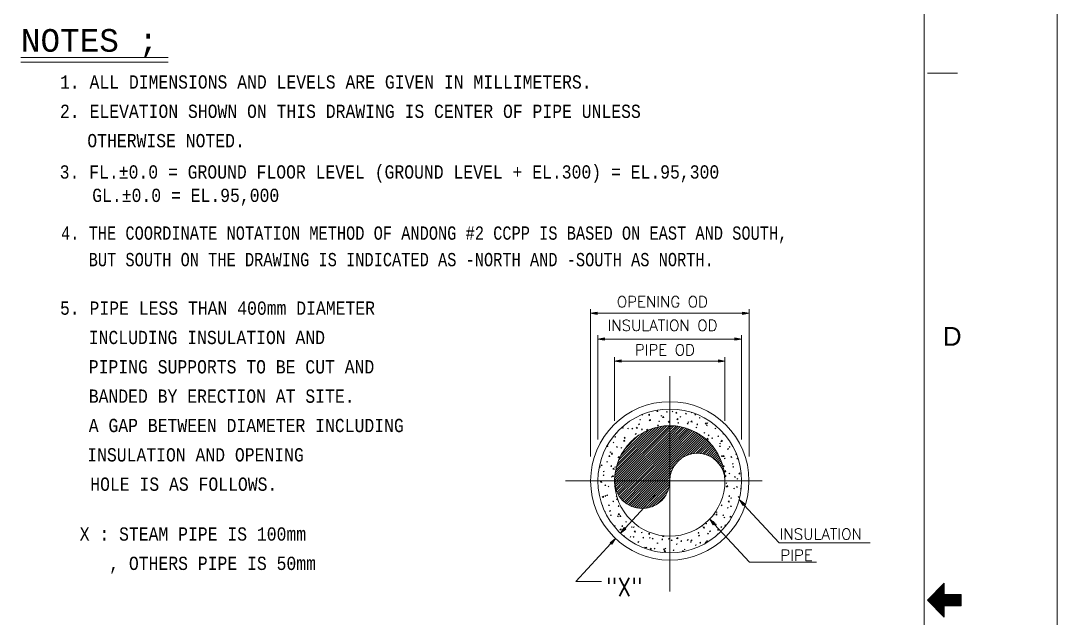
# Model space of a CAD drawing. Header units: inches. Extents: x 1131 to 1972, y 12 to 606.
# Drawn here: x 1777.1 to 1972.3, y 306.5 to 418.9 of the extents above; entities that cross this region are included whole.
import ezdxf
from ezdxf.enums import TextEntityAlignment as Align

# ---------------------------------------------------------------- set-up
doc = ezdxf.new("R2010")
doc.units = ezdxf.units.IN
doc.header["$MEASUREMENT"] = 0
for name, color, linetype in [('1', 7, 'Continuous'), ('13', 7, 'Continuous'), ('2', 2, 'Continuous'), ('3', 7, 'Continuous'), ('4', 7, 'Continuous'), ('BG 0 -1', 7, 'Continuous'), ('FRAME', 7, 'Continuous')]:
    doc.layers.add(name, color=color, linetype=linetype)
doc.styles.add('Arial', font='arial.ttf')
doc.styles.add('MONOTXT', font='MONOTXT.shx', dxfattribs={"width": 0.8})
doc.styles.add('ROMANS', font='romans.shx', dxfattribs={"width": 0.8})

msp = doc.modelspace()

# ---------------------------------------------------------------- hatches: boundary and pattern name
at = {"layer": '13', "linetype": 'Continuous', "lineweight": 0}
for points in [[(1885.66, 364.08), (1885.66, 363.67), (1884.41, 363.88)], [(1913, 364.08), (1913, 363.67), (1914.25, 363.88)], [(1887.05, 359.23), (1887.05, 358.82), (1885.8, 359.02)], [(1911.6, 359.23), (1911.6, 358.82), (1912.85, 359.02)], [(1890.19, 355.1), (1890.19, 354.67), (1888.94, 354.88)], [(1908.47, 355.1), (1908.47, 354.67), (1909.72, 354.88)]]:
    msp.add_hatch(color=4, dxfattribs=at).paths.add_polyline_path(points)
at = {"layer": '4', "linetype": 'Continuous', "lineweight": 0}
for points in [[(1913.12, 327.73), (1912.44, 328.8), (1913.44, 328.02)], [(1907.52, 324.08), (1906.84, 325.15), (1907.84, 324.37)], [(1891.05, 323.27), (1890.05, 322.5), (1890.75, 323.56)], [(1888.1, 320.71), (1889.1, 321.48), (1888.4, 320.43)]]:
    msp.add_hatch(color=4, dxfattribs=at).paths.add_polyline_path(points)

# ---------------------------------------------------------------- linework, layer by layer
at = {"color": 4, "linetype": 'Continuous', "lineweight": 0}
for p, q in [((1896.9, 345.41), (1897.01, 345.56)), ((1897.05, 345.4), (1897.01, 345.56)), ((1899.32, 347.26), (1899.32, 332.33)), ((1899.75, 345.41), (1899.92, 345.48)), ((1899.87, 345.33), (1899.92, 345.48)), ((1893.66, 343.85), (1893.77, 343.98)), ((1893.66, 343.85), (1893.81, 343.83)), ((1893.81, 343.83), (1893.77, 343.98)), ((1894.06, 344.8), (1894.17, 344.72)), ((1894.17, 344.72), (1894.22, 344.87)), ((1895.31, 344.7), (1895.5, 344.9)), ((1895.31, 344.7), (1895.52, 344.66)), ((1895.45, 343.68), (1895.57, 343.83)), ((1895.45, 343.68), (1895.6, 343.67)), ((1895.52, 344.66), (1895.5, 344.9)), ((1895.55, 343.8), (1895.72, 343.87)), ((1895.55, 343.8), (1895.67, 343.72)), ((1895.6, 343.67), (1895.57, 343.83)), ((1895.67, 343.72), (1895.72, 343.87)), ((1896.9, 345.41), (1897.05, 345.4)), ((1897.24, 343.53), (1897.36, 343.67)), ((1897.24, 343.53), (1897.39, 343.52)), ((1897.39, 343.52), (1897.36, 343.67)), ((1897.65, 344.61), (1897.82, 344.67)), ((1897.65, 344.61), (1897.77, 344.52)), ((1897.77, 344.52), (1897.82, 344.67)), ((1897.97, 344.28), (1898.17, 344.48)), ((1897.97, 344.28), (1898.2, 344.25)), ((1898.2, 344.25), (1898.17, 344.48)), ((1898.69, 345.26), (1898.81, 345.4)), ((1898.69, 345.26), (1898.84, 345.25)), ((1898.84, 345.25), (1898.81, 345.4)), ((1899.04, 343.37), (1899.16, 343.52)), ((1899.14, 343.6), (1899.31, 343.67)), ((1899.14, 343.6), (1899.26, 343.52)), ((1899.19, 343.36), (1899.16, 343.52)), ((1899.26, 343.52), (1899.31, 343.67)), ((1899.75, 345.41), (1899.87, 345.33)), ((1900.49, 345.1), (1900.6, 345.25)), ((1900.49, 345.1), (1900.64, 345.08)), ((1900.64, 345.08), (1900.6, 345.25)), ((1900.65, 343.87), (1900.84, 344.07)), ((1900.65, 343.87), (1900.86, 343.83)), ((1900.86, 343.83), (1900.84, 344.07)), ((1901.24, 344.41), (1901.41, 344.47)), ((1901.24, 344.41), (1901.36, 344.32)), ((1901.36, 344.32), (1901.41, 344.47)), ((1902.27, 344.93), (1902.4, 345.08)), ((1902.27, 344.93), (1902.42, 344.92)), ((1902.42, 344.92), (1902.4, 345.08)), ((1903.31, 343.46), (1903.51, 343.66)), ((1903.34, 345.21), (1903.4, 345.23)), ((1903.34, 345.21), (1903.46, 345.13)), ((1903.46, 345.13), (1903.49, 345.21)), ((1903.54, 343.42), (1903.51, 343.66)), ((1904.07, 344.78), (1904.19, 344.92)), ((1904.07, 344.78), (1904.21, 344.77)), ((1904.21, 344.77), (1904.19, 344.92)), ((1904.84, 344.21), (1905.01, 344.27)), ((1904.84, 344.21), (1904.96, 344.12)), ((1904.96, 344.12), (1905.01, 344.27)), ((1888.94, 332.41), (1899.25, 342.73)), ((1888.95, 332.87), (1898.8, 342.72)), ((1888.99, 333.35), (1898.32, 342.68)), ((1889.05, 333.85), (1897.82, 342.62)), ((1889.14, 334.38), (1897.29, 342.53)), ((1889.27, 334.96), (1896.71, 342.4)), ((1889.31, 332.33), (1899.32, 342.36)), ((1889.46, 335.58), (1896.09, 342.21)), ((1889.71, 336.28), (1895.39, 341.96)), ((1889.75, 332.33), (1899.32, 341.92)), ((1890.1, 337.11), (1894.56, 341.57)), ((1890.41, 342.27), (1890.54, 342.42)), ((1890.41, 342.27), (1890.56, 342.26)), ((1890.56, 342.26), (1890.54, 342.42)), ((1891.35, 342.18), (1891.52, 342.26)), ((1891.35, 342.18), (1891.47, 342.11)), ((1891.47, 342.11), (1891.52, 342.26)), ((1892.21, 342.12), (1892.32, 342.26)), ((1892.21, 342.12), (1892.36, 342.11)), ((1892.36, 342.11), (1892.32, 342.26)), ((1892.97, 342.26), (1893.16, 342.46)), ((1892.97, 342.26), (1893.19, 342.22)), ((1893.19, 342.22), (1893.16, 342.46)), ((1893.45, 343), (1893.62, 343.06)), ((1893.45, 343), (1893.57, 342.91)), ((1893.57, 342.91), (1893.62, 343.06)), ((1894, 341.96), (1894.12, 342.11)), ((1894, 341.96), (1894.15, 341.95)), ((1894.15, 341.95), (1894.12, 342.11)), ((1894.94, 341.98), (1895.11, 342.06)), ((1894.94, 341.98), (1895.06, 341.91)), ((1895.06, 341.91), (1895.11, 342.06)), ((1897.04, 342.8), (1897.21, 342.86)), ((1897.04, 342.8), (1897.16, 342.71)), ((1897.16, 342.71), (1897.21, 342.86)), ((1899.04, 343.37), (1899.19, 343.36)), ((1899.32, 342.36), (1899.69, 342.72)), ((1899.32, 341.92), (1900.11, 342.7)), ((1899.32, 341.48), (1900.51, 342.66)), ((1899.32, 341.03), (1900.9, 342.61)), ((1899.32, 340.6), (1901.27, 342.55)), ((1899.32, 340.15), (1901.65, 342.47)), ((1899.32, 339.71), (1902, 342.38)), ((1899.32, 339.27), (1902.35, 342.28)), ((1899.32, 338.82), (1902.67, 342.17)), ((1899.32, 338.38), (1903, 342.06)), ((1899.32, 337.95), (1903.32, 341.93)), ((1899.32, 337.5), (1903.62, 341.8)), ((1899.32, 337.06), (1903.92, 341.66)), ((1900.74, 342.63), (1900.81, 342.66)), ((1900.8, 342.62), (1900.81, 342.66)), ((1900.82, 343.22), (1900.95, 343.36)), ((1900.82, 343.22), (1900.97, 343.21)), ((1900.97, 343.21), (1900.95, 343.36)), ((1902.62, 343.06), (1902.74, 343.21)), ((1902.62, 343.06), (1902.77, 343.05)), ((1902.74, 343.4), (1902.91, 343.47)), ((1902.74, 343.4), (1902.86, 343.32)), ((1902.77, 343.05), (1902.74, 343.21)), ((1902.86, 343.32), (1902.91, 343.47)), ((1903.31, 343.46), (1903.54, 343.42)), ((1904.22, 342.4), (1904.4, 342.46)), ((1904.22, 342.4), (1904.35, 342.31)), ((1904.35, 342.31), (1904.4, 342.46)), ((1904.41, 342.91), (1904.54, 343.05)), ((1904.41, 342.91), (1904.56, 342.88)), ((1904.56, 342.88), (1904.54, 343.05)), ((1905.97, 343.05), (1906.17, 343.25)), ((1905.97, 343.05), (1906.2, 343.01)), ((1906.2, 343.01), (1906.17, 343.25)), ((1906.21, 342.75), (1906.32, 342.88)), ((1906.21, 342.75), (1906.36, 342.73)), ((1906.32, 343.2), (1906.5, 343.27)), ((1906.32, 343.2), (1906.45, 343.12)), ((1906.36, 342.73), (1906.32, 342.88)), ((1906.45, 343.12), (1906.5, 343.27)), ((1907.82, 342.2), (1908, 342.26)), ((1907.82, 342.2), (1907.95, 342.11)), ((1907.95, 342.11), (1908, 342.26)), ((1908, 342.58), (1908.06, 342.67)), ((1908, 342.58), (1908.15, 342.57)), ((1908.15, 342.57), (1908.15, 342.6)), ((1888.64, 339.57), (1888.81, 339.63)), ((1888.76, 339.48), (1888.81, 339.63)), ((1888.97, 340.56), (1889.09, 340.7)), ((1888.97, 340.56), (1889.12, 340.55)), ((1889.12, 340.55), (1889.09, 340.7)), ((1889.26, 341.37), (1889.37, 341.3)), ((1889.29, 341.4), (1889.42, 341.45)), ((1889.37, 341.3), (1889.42, 341.45)), ((1890.19, 332.33), (1899.32, 341.48)), ((1890.64, 332.33), (1899.32, 341.03)), ((1890.64, 339.82), (1890.82, 340.03)), ((1890.64, 339.82), (1890.86, 339.8)), ((1890.74, 340.37), (1890.91, 340.45)), ((1890.74, 340.37), (1890.86, 340.3)), ((1890.75, 338.21), (1893.46, 340.92)), ((1890.76, 340.4), (1890.89, 340.55)), ((1890.76, 340.4), (1890.91, 340.38)), ((1890.86, 339.8), (1890.82, 340.03)), ((1890.86, 340.3), (1890.91, 340.45)), ((1890.91, 340.38), (1890.89, 340.55)), ((1891.07, 332.33), (1899.32, 340.6)), ((1891.51, 332.33), (1899.32, 340.15)), ((1891.96, 332.33), (1899.32, 339.71)), ((1892.56, 340.23), (1892.67, 340.38)), ((1892.56, 340.23), (1892.57, 340.23)), ((1892.69, 340.33), (1892.67, 340.38)), ((1892.84, 341.18), (1893.01, 341.25)), ((1892.84, 341.18), (1892.96, 341.1)), ((1892.96, 341.1), (1893.01, 341.25)), ((1899.32, 336.62), (1904.22, 341.51)), ((1899.32, 336.17), (1904.5, 341.35)), ((1899.32, 335.73), (1904.79, 341.18)), ((1899.32, 335.3), (1905.05, 341.01)), ((1899.32, 334.85), (1905.31, 340.83)), ((1901.45, 336.53), (1905.57, 340.65)), ((1902.47, 337.12), (1905.82, 340.46)), ((1903.16, 337.36), (1906.06, 340.26)), ((1903.72, 337.47), (1906.3, 340.05)), ((1904.21, 337.52), (1906.52, 339.83)), ((1904.66, 337.53), (1906.75, 339.62)), ((1904.86, 341.13), (1904.89, 341.17)), ((1904.89, 341.12), (1904.89, 341.17)), ((1905.72, 341.38), (1905.9, 341.46)), ((1905.72, 341.38), (1905.84, 341.31)), ((1905.84, 341.31), (1905.9, 341.46)), ((1906.31, 340.2), (1906.51, 340.4)), ((1906.31, 340.2), (1906.54, 340.16)), ((1906.54, 340.16), (1906.51, 340.4)), ((1906.55, 340.87), (1906.67, 341.01)), ((1906.55, 340.87), (1906.7, 340.85)), ((1906.7, 340.85), (1906.67, 341.01)), ((1907.21, 340.38), (1907.39, 340.45)), ((1907.21, 340.38), (1907.34, 340.3)), ((1907.34, 340.3), (1907.39, 340.45)), ((1908.35, 340.71), (1908.47, 340.85)), ((1908.35, 340.71), (1908.5, 340.7)), ((1908.5, 340.7), (1908.47, 340.85)), ((1908.97, 339.78), (1909.17, 339.98)), ((1908.97, 339.78), (1909.2, 339.75)), ((1909.2, 339.75), (1909.17, 339.98)), ((1909.31, 341.18), (1909.49, 341.26)), ((1909.31, 341.18), (1909.44, 341.11)), ((1909.44, 341.11), (1909.49, 341.26)), ((1887.52, 338.83), (1887.65, 338.97)), ((1887.52, 338.83), (1887.67, 338.82)), ((1887.67, 338.82), (1887.65, 338.97)), ((1888.02, 337.76), (1888.2, 337.82)), ((1888.02, 337.76), (1888.15, 337.67)), ((1888.15, 337.67), (1888.2, 337.82)), ((1888.64, 339.57), (1888.76, 339.48)), ((1889.31, 338.67), (1889.44, 338.82)), ((1889.31, 338.67), (1889.46, 338.66)), ((1889.46, 338.66), (1889.44, 338.82)), ((1890.14, 338.56), (1890.31, 338.63)), ((1890.14, 338.56), (1890.25, 338.48)), ((1890.25, 338.48), (1890.31, 338.63)), ((1892.4, 332.33), (1899.32, 339.27)), ((1892.84, 332.33), (1899.32, 338.82)), ((1893.29, 332.33), (1899.32, 338.38)), ((1893.72, 332.33), (1899.32, 337.95)), ((1905.07, 337.51), (1906.96, 339.38)), ((1905.46, 337.45), (1907.17, 339.16)), ((1905.82, 337.37), (1907.37, 338.92)), ((1906.16, 337.27), (1907.57, 338.67)), ((1906.49, 337.15), (1907.76, 338.42)), ((1906.8, 337.01), (1907.94, 338.16)), ((1907.09, 336.86), (1908.11, 337.88)), ((1908.7, 339.37), (1908.87, 339.45)), ((1908.7, 339.37), (1908.82, 339.3)), ((1908.7, 338.83), (1908.81, 338.97)), ((1908.7, 338.83), (1908.85, 338.81)), ((1908.85, 338.81), (1908.81, 338.97)), ((1908.82, 339.3), (1908.87, 339.45)), ((1910.2, 338.37), (1910.37, 338.43)), ((1910.2, 338.37), (1910.32, 338.28)), ((1910.32, 338.28), (1910.37, 338.43)), ((1910.49, 338.67), (1910.61, 338.81)), ((1910.49, 338.67), (1910.64, 338.66)), ((1910.64, 338.66), (1910.61, 338.81)), ((1887.42, 335.95), (1887.6, 336.01)), ((1887.42, 335.95), (1887.55, 335.86)), ((1887.55, 335.86), (1887.6, 336.01)), ((1887.87, 336.95), (1887.99, 337.1)), ((1887.87, 336.95), (1888.02, 336.93)), ((1888.02, 336.93), (1887.99, 337.1)), ((1888.3, 337.4), (1888.49, 337.6)), ((1888.3, 337.4), (1888.52, 337.36)), ((1888.52, 337.36), (1888.49, 337.6)), ((1889.52, 336.75), (1889.7, 336.82)), ((1889.52, 336.75), (1889.65, 336.67)), ((1889.65, 336.67), (1889.7, 336.82)), ((1889.66, 336.8), (1889.79, 336.93)), ((1889.66, 336.8), (1889.81, 336.78)), ((1889.81, 336.78), (1889.79, 336.93)), ((1894.17, 332.33), (1899.32, 337.5)), ((1894.61, 332.33), (1899.32, 337.06)), ((1895.05, 332.33), (1899.32, 336.62)), ((1895.5, 332.33), (1899.32, 336.17)), ((1895.94, 332.33), (1899.32, 335.73)), ((1907.36, 336.7), (1908.29, 337.61)), ((1907.62, 336.51), (1908.44, 337.33)), ((1907.86, 336.32), (1908.6, 337.05)), ((1908.1, 336.11), (1908.74, 336.75)), ((1908.32, 335.88), (1908.87, 336.45)), ((1908.52, 335.65), (1909, 336.13)), ((1908.72, 335.4), (1909.12, 335.81)), ((1909.04, 336.95), (1909.16, 337.1)), ((1909.04, 336.95), (1909.19, 336.93)), ((1909.19, 336.93), (1909.16, 337.1)), ((1909.31, 336.93), (1909.5, 337.13)), ((1909.31, 336.93), (1909.54, 336.9)), ((1909.54, 336.9), (1909.5, 337.13)), ((1909.59, 336.56), (1909.76, 336.62)), ((1909.59, 336.56), (1909.71, 336.47)), ((1909.71, 336.47), (1909.76, 336.62)), ((1910.84, 336.8), (1910.96, 336.93)), ((1910.84, 336.8), (1910.99, 336.77)), ((1910.99, 336.77), (1910.96, 336.93)), ((1911.69, 337.36), (1911.86, 337.43)), ((1911.69, 337.36), (1911.81, 337.28)), ((1911.81, 337.28), (1911.86, 337.42)), ((1911.97, 336.52), (1912.14, 336.68)), ((1911.97, 336.52), (1912.2, 336.48)), ((1912.2, 336.48), (1912.2, 336.5)), ((1886.06, 334.95), (1886.19, 334.92)), ((1886.09, 335.08), (1886.15, 335.16)), ((1886.19, 334.92), (1886.15, 335.16)), ((1886.42, 335.22), (1886.55, 335.37)), ((1886.42, 335.22), (1886.57, 335.21)), ((1886.57, 335.21), (1886.55, 335.37)), ((1886.81, 334.13), (1886.99, 334.2)), ((1886.81, 334.13), (1886.94, 334.05)), ((1886.94, 334.05), (1886.99, 334.2)), ((1888.22, 335.07), (1888.34, 335.21)), ((1888.22, 335.07), (1888.36, 335.06)), ((1888.36, 335.06), (1888.34, 335.21)), ((1888.62, 334.55), (1888.82, 334.75)), ((1888.62, 334.55), (1888.85, 334.51)), ((1888.85, 334.51), (1888.82, 334.75)), ((1888.91, 334.93), (1889.09, 335.01)), ((1888.91, 334.93), (1889.04, 334.86)), ((1889.04, 334.86), (1889.09, 335.01)), ((1896.37, 332.33), (1899.32, 335.3)), ((1896.82, 332.33), (1899.32, 334.85)), ((1897.26, 332.33), (1899.32, 334.41)), ((1897.7, 332.33), (1899.32, 333.97)), ((1899.32, 334.41), (1900.34, 335.41)), ((1899.32, 333.97), (1899.75, 334.38)), ((1908.9, 335.13), (1909.24, 335.47)), ((1909.06, 334.86), (1909.34, 335.13)), ((1909.21, 334.57), (1909.42, 334.78)), ((1909.35, 334.26), (1909.51, 334.42)), ((1909.39, 335.07), (1909.51, 335.21)), ((1909.39, 335.07), (1909.54, 335.06)), ((1909.46, 333.93), (1909.57, 334.05)), ((1909.54, 335.06), (1909.51, 335.21)), ((1909.64, 334.08), (1909.84, 334.28)), ((1909.64, 334.08), (1909.86, 334.05)), ((1909.86, 334.05), (1909.84, 334.28)), ((1910.47, 333.73), (1910.65, 333.81)), ((1910.47, 333.73), (1910.6, 333.65)), ((1910.6, 333.65), (1910.65, 333.81)), ((1911.07, 335.55), (1911.25, 335.62)), ((1911.07, 335.55), (1911.2, 335.47)), ((1911.19, 334.91), (1911.3, 335.06)), ((1911.19, 334.91), (1911.34, 334.9)), ((1911.2, 335.47), (1911.25, 335.62)), ((1911.34, 334.9), (1911.3, 335.06)), ((1912.31, 333.67), (1912.5, 333.87)), ((1912.54, 333.63), (1912.5, 333.87)), ((1912.57, 334.55), (1912.66, 334.58)), ((1912.57, 334.55), (1912.69, 334.46)), ((1884.41, 332.33), (1899.32, 332.33)), ((1886.2, 332.32), (1886.26, 332.35)), ((1886.2, 332.32), (1886.32, 332.23)), ((1886.26, 332.35), (1886.37, 332.38)), ((1886.29, 332.11), (1886.49, 332.31)), ((1886.29, 332.11), (1886.51, 332.07)), ((1886.32, 332.23), (1886.36, 332.35)), ((1886.36, 332.35), (1886.37, 332.38)), ((1886.51, 332.07), (1886.49, 332.31)), ((1886.77, 333.35), (1886.89, 333.48)), ((1886.77, 333.35), (1886.92, 333.33)), ((1886.92, 333.33), (1886.89, 333.48)), ((1888.31, 333.12), (1888.49, 333.2)), ((1888.31, 333.12), (1888.42, 333.05)), ((1888.42, 333.05), (1888.49, 333.2)), ((1888.56, 333.18), (1888.69, 333.33)), ((1888.56, 333.18), (1888.71, 333.17)), ((1888.71, 333.17), (1888.69, 333.33)), ((1888.95, 331.98), (1889.31, 332.33)), ((1889, 331.58), (1889.75, 332.33)), ((1889.06, 331.21), (1890.19, 332.33)), ((1889.15, 330.86), (1890.64, 332.33)), ((1889.26, 330.53), (1891.07, 332.33)), ((1889.39, 330.22), (1891.51, 332.33)), ((1889.54, 329.92), (1891.96, 332.33)), ((1889.7, 329.63), (1892.4, 332.33)), ((1889.87, 329.37), (1892.84, 332.33)), ((1890.06, 329.12), (1893.29, 332.33)), ((1890.26, 328.87), (1893.72, 332.33)), ((1890.47, 328.65), (1894.17, 332.33)), ((1890.71, 328.43), (1894.61, 332.33)), ((1890.95, 328.23), (1895.05, 332.33)), ((1891.2, 328.05), (1895.5, 332.33)), ((1891.47, 327.87), (1895.94, 332.33)), ((1891.76, 327.72), (1896.37, 332.33)), ((1892.06, 327.58), (1896.82, 332.33)), ((1892.37, 327.45), (1897.26, 332.33)), ((1892.71, 327.35), (1897.7, 332.33)), ((1893.06, 327.26), (1898.15, 332.33)), ((1893.44, 327.2), (1898.59, 332.33)), ((1893.84, 327.16), (1899.02, 332.33)), ((1894.27, 327.15), (1899.32, 332.2)), ((1898.15, 332.33), (1899.32, 333.52)), ((1898.59, 332.33), (1899.32, 333.08)), ((1899.02, 332.33), (1899.32, 332.63)), ((1899.32, 333.52), (1899.51, 333.71)), ((1899.32, 333.08), (1899.39, 333.15)), ((1899.32, 332.63), (1899.34, 332.65)), ((1909.56, 333.6), (1909.64, 333.66)), ((1909.64, 333.23), (1909.67, 333.27)), ((1909.7, 332.85), (1909.71, 332.86)), ((1909.72, 332.35), (1914.25, 332.35)), ((1909.74, 333.18), (1909.86, 333.33)), ((1909.74, 333.18), (1909.89, 333.17)), ((1909.89, 333.17), (1909.86, 333.33)), ((1909.86, 331.92), (1910.04, 332)), ((1909.86, 331.92), (1909.99, 331.83)), ((1909.99, 331.83), (1910.04, 332)), ((1911.52, 333.03), (1911.65, 333.17)), ((1911.52, 333.03), (1911.67, 333.02)), ((1911.67, 333.02), (1911.65, 333.17)), ((1911.96, 332.73), (1912.14, 332.8)), ((1911.96, 332.73), (1912.09, 332.65)), ((1912.09, 332.65), (1912.14, 332.8)), ((1912.31, 333.67), (1912.54, 333.63)), ((1887.12, 331.46), (1887.24, 331.61)), ((1887.12, 331.46), (1887.27, 331.45)), ((1887.27, 331.45), (1887.24, 331.61)), ((1887.7, 331.31), (1887.87, 331.38)), ((1887.7, 331.31), (1887.82, 331.23)), ((1887.82, 331.23), (1887.87, 331.38)), ((1888.91, 331.31), (1888.99, 331.4)), ((1888.91, 331.31), (1888.99, 331.3)), ((1894.75, 327.18), (1899.29, 331.72)), ((1895.29, 327.27), (1899.2, 331.18)), ((1895.92, 327.46), (1899.01, 330.56)), ((1909.97, 331.23), (1910.17, 331.43)), ((1909.97, 331.23), (1910.2, 331.2)), ((1910.09, 331.31), (1910.2, 331.45)), ((1910.09, 331.31), (1910.24, 331.3)), ((1910.2, 331.2), (1910.17, 331.43)), ((1910.24, 331.3), (1910.2, 331.45)), ((1911.35, 330.92), (1911.52, 330.98)), ((1911.35, 330.92), (1911.47, 330.83)), ((1911.47, 330.83), (1911.52, 330.98)), ((1911.87, 331.15), (1912, 331.3)), ((1911.87, 331.15), (1912.02, 331.13)), ((1912.02, 331.13), (1912, 331.3)), ((1912.64, 330.82), (1912.79, 330.97)), ((1912.64, 330.82), (1912.76, 330.8)), ((1886.62, 329.26), (1886.82, 329.46)), ((1886.62, 329.26), (1886.85, 329.22)), ((1886.85, 329.22), (1886.82, 329.46)), ((1887.09, 329.5), (1887.26, 329.57)), ((1887.09, 329.5), (1887.21, 329.41)), ((1887.21, 329.41), (1887.26, 329.57)), ((1887.46, 329.58), (1887.59, 329.73)), ((1887.46, 329.58), (1887.61, 329.57)), ((1887.61, 329.57), (1887.59, 329.73)), ((1888.59, 328.5), (1888.76, 328.56)), ((1888.59, 328.5), (1888.71, 328.41)), ((1888.71, 328.41), (1888.76, 328.56)), ((1889.26, 329.42), (1889.32, 329.51)), ((1889.26, 329.42), (1889.36, 329.42)), ((1889.29, 328.85), (1889.47, 329.03)), ((1889.29, 328.85), (1889.51, 328.81)), ((1889.51, 328.81), (1889.49, 329)), ((1896.75, 327.86), (1898.62, 329.72)), ((1910.3, 328.38), (1910.5, 328.58)), ((1910.3, 328.38), (1910.52, 328.35)), ((1910.42, 329.42), (1910.55, 329.57)), ((1910.42, 329.42), (1910.57, 329.41)), ((1910.52, 328.35), (1910.5, 328.58)), ((1910.57, 329.41), (1910.55, 329.57)), ((1910.75, 329.11), (1910.92, 329.17)), ((1910.75, 329.11), (1910.87, 329.02)), ((1910.87, 329.02), (1910.92, 329.17)), ((1912.22, 329.27), (1912.35, 329.41)), ((1912.22, 329.27), (1912.37, 329.26)), ((1912.37, 329.26), (1912.35, 329.41)), ((1886.61, 327.73), (1886.66, 327.76)), ((1886.64, 327.68), (1886.66, 327.76)), ((1887.1, 326.56), (1887.15, 326.61)), ((1887.17, 326.41), (1887.15, 326.61)), ((1887.81, 327.71), (1887.94, 327.85)), ((1887.81, 327.71), (1887.96, 327.7)), ((1887.96, 327.7), (1887.94, 327.85)), ((1887.97, 326.68), (1888.15, 326.75)), ((1887.97, 326.68), (1888.1, 326.6)), ((1888.1, 326.6), (1888.15, 326.75)), ((1888.16, 325.82), (1888.27, 325.97)), ((1888.31, 325.81), (1888.27, 325.97)), ((1889.61, 327.55), (1889.72, 327.7)), ((1889.61, 327.55), (1889.75, 327.53)), ((1889.62, 326), (1889.81, 326.2)), ((1889.62, 326), (1889.85, 325.96)), ((1889.75, 327.53), (1889.72, 327.7)), ((1889.85, 325.96), (1889.81, 326.2)), ((1890.07, 327.48), (1890.12, 327.51)), ((1890.07, 327.48), (1890.17, 327.41)), ((1907.55, 325.98), (1907.69, 325.97)), ((1907.62, 326.07), (1907.66, 326.12)), ((1907.69, 325.97), (1907.66, 326.12)), ((1907.97, 325.95), (1908.16, 326.15)), ((1907.97, 325.95), (1908.19, 325.91)), ((1908.04, 326.48), (1908.21, 326.55)), ((1908.04, 326.48), (1908.16, 326.4)), ((1908.16, 326.4), (1908.21, 326.55)), ((1908.19, 325.91), (1908.16, 326.15)), ((1908.99, 327.7), (1909.1, 327.85)), ((1908.99, 327.7), (1909.14, 327.68)), ((1909.14, 327.68), (1909.1, 327.85)), ((1909.32, 325.82), (1909.45, 325.96)), ((1909.47, 325.81), (1909.45, 325.96)), ((1910.14, 327.3), (1910.31, 327.36)), ((1910.14, 327.3), (1910.26, 327.21)), ((1910.26, 327.21), (1910.31, 327.36)), ((1910.77, 327.55), (1910.9, 327.68)), ((1910.77, 327.55), (1910.92, 327.53)), ((1910.92, 327.53), (1910.9, 327.68)), ((1888.16, 325.82), (1888.31, 325.81)), ((1888.64, 324.06), (1888.62, 324.08)), ((1889.46, 325.67), (1889.64, 325.75)), ((1889.46, 325.67), (1889.59, 325.58)), ((1889.59, 325.58), (1889.64, 325.75)), ((1889.95, 325.67), (1890.07, 325.81)), ((1889.95, 325.67), (1890.1, 325.66)), ((1890.1, 325.66), (1890.07, 325.81)), ((1890.96, 324.67), (1891.14, 324.73)), ((1890.96, 324.67), (1891.09, 324.58)), ((1891.09, 324.58), (1891.14, 324.73)), ((1906.09, 324.26), (1906.21, 324.4)), ((1906.09, 324.26), (1906.24, 324.25)), ((1906.24, 324.25), (1906.21, 324.4)), ((1907.42, 324.67), (1907.6, 324.73)), ((1907.42, 324.67), (1907.55, 324.58)), ((1907.55, 324.58), (1907.6, 324.73)), ((1907.89, 324.1), (1908, 324.25)), ((1907.89, 324.1), (1908.04, 324.08)), ((1908.04, 324.08), (1908, 324.25)), ((1909.32, 325.82), (1909.47, 325.81)), ((1909.52, 325.48), (1909.7, 325.55)), ((1909.52, 325.48), (1909.65, 325.4)), ((1909.65, 325.4), (1909.7, 325.55)), ((1909.67, 323.95), (1909.8, 324.08)), ((1909.82, 323.93), (1909.8, 324.08)), ((1910.64, 325.53), (1910.84, 325.73)), ((1910.64, 325.53), (1910.86, 325.5)), ((1910.86, 325.5), (1910.84, 325.73)), ((1888.86, 323.86), (1889.04, 323.92)), ((1888.86, 323.86), (1888.99, 323.77)), ((1888.99, 323.77), (1889.04, 323.92)), ((1889.95, 323.15), (1890.15, 323.35)), ((1889.95, 323.15), (1890.17, 323.11)), ((1890.17, 323.11), (1890.15, 323.35)), ((1890.3, 323.78), (1890.42, 323.93)), ((1890.3, 323.78), (1890.45, 323.77)), ((1890.35, 322.86), (1890.52, 322.92)), ((1890.35, 322.86), (1890.47, 322.77)), ((1890.45, 323.77), (1890.42, 323.93)), ((1890.47, 322.77), (1890.52, 322.92)), ((1890.67, 321.95), (1890.76, 322.05)), ((1890.8, 321.9), (1890.76, 322.05)), ((1892.09, 323.63), (1892.21, 323.77)), ((1892.09, 323.63), (1892.24, 323.62)), ((1892.24, 323.62), (1892.21, 323.77)), ((1892.45, 323.66), (1892.62, 323.72)), ((1892.45, 323.66), (1892.57, 323.57)), ((1892.57, 323.57), (1892.62, 323.72)), ((1892.62, 322.73), (1892.81, 322.93)), ((1892.62, 322.73), (1892.85, 322.7)), ((1892.85, 322.7), (1892.81, 322.93)), ((1893.89, 323.47), (1893.9, 323.48)), ((1893.89, 323.47), (1893.91, 323.47)), ((1893.94, 322.66), (1894.11, 322.72)), ((1893.94, 322.66), (1894.06, 322.57)), ((1894.06, 322.57), (1894.11, 322.72)), ((1895.29, 322.32), (1895.49, 322.52)), ((1895.29, 322.32), (1895.51, 322.28)), ((1895.51, 322.28), (1895.49, 322.52)), ((1897.96, 321.91), (1898.07, 322.02)), ((1904.65, 322.53), (1904.76, 322.67)), ((1904.65, 322.53), (1904.8, 322.52)), ((1904.72, 322.06), (1904.9, 322.12)), ((1904.72, 322.06), (1904.85, 321.97)), ((1904.8, 322.52), (1904.76, 322.67)), ((1904.85, 321.97), (1904.9, 322.12)), ((1905.34, 323.86), (1905.45, 323.78)), ((1905.36, 323.87), (1905.5, 323.93)), ((1905.45, 323.78), (1905.5, 323.93)), ((1905.64, 323.51), (1905.82, 323.71)), ((1905.64, 323.51), (1905.85, 323.47)), ((1905.85, 323.47), (1905.82, 323.71)), ((1906.44, 322.37), (1906.56, 322.52)), ((1906.44, 322.37), (1906.59, 322.36)), ((1906.59, 322.36), (1906.56, 322.52)), ((1906.82, 322.86), (1907, 322.92)), ((1906.82, 322.86), (1906.95, 322.77)), ((1906.95, 322.77), (1907, 322.92)), ((1908.24, 322.22), (1908.35, 322.36)), ((1908.24, 322.22), (1908.3, 322.21)), ((1908.3, 323.1), (1908.5, 323.3)), ((1908.3, 323.1), (1908.52, 323.06)), ((1908.36, 322.27), (1908.35, 322.36)), ((1908.52, 323.06), (1908.5, 323.3)), ((1908.92, 323.67), (1909.1, 323.73)), ((1908.92, 323.67), (1909.05, 323.58)), ((1909.05, 323.58), (1909.1, 323.73)), ((1909.67, 323.95), (1909.82, 323.93)), ((1890.74, 321.9), (1890.8, 321.9)), ((1891.84, 321.85), (1892.01, 321.91)), ((1891.84, 321.85), (1891.96, 321.76)), ((1891.96, 321.76), (1892.01, 321.91)), ((1892.44, 321.75), (1892.56, 321.9)), ((1892.44, 321.75), (1892.59, 321.73)), ((1892.59, 321.73), (1892.56, 321.9)), ((1893.34, 320.85), (1893.51, 320.91)), ((1893.34, 320.85), (1893.46, 320.76)), ((1893.46, 320.76), (1893.51, 320.91)), ((1894.24, 321.6), (1894.35, 321.73)), ((1894.24, 321.6), (1894.39, 321.58)), ((1894.39, 321.58), (1894.35, 321.73)), ((1895.44, 321.65), (1895.61, 321.71)), ((1895.44, 321.65), (1895.56, 321.56)), ((1895.56, 321.56), (1895.61, 321.71)), ((1896.02, 321.43), (1896.15, 321.58)), ((1896.02, 321.43), (1896.17, 321.42)), ((1896.17, 321.42), (1896.15, 321.58)), ((1896.92, 320.65), (1897.1, 320.71)), ((1896.92, 320.65), (1897.05, 320.56)), ((1897.05, 320.56), (1897.1, 320.71)), ((1897.82, 321.28), (1897.94, 321.42)), ((1897.82, 321.28), (1897.97, 321.26)), ((1897.97, 321.26), (1897.94, 321.42)), ((1897.96, 321.91), (1898.19, 321.87)), ((1898.19, 321.87), (1898.16, 322.01)), ((1899.02, 321.45), (1899.2, 321.51)), ((1899.02, 321.45), (1899.15, 321.36)), ((1899.15, 321.36), (1899.2, 321.51)), ((1899.61, 321.12), (1899.74, 321.26)), ((1899.61, 321.12), (1899.76, 321.11)), ((1899.76, 321.11), (1899.74, 321.26)), ((1900.52, 320.43), (1900.7, 320.51)), ((1900.52, 320.43), (1900.65, 320.36)), ((1900.62, 321.48), (1900.82, 321.7)), ((1900.62, 321.48), (1900.85, 321.46)), ((1900.65, 320.36), (1900.7, 320.51)), ((1900.85, 321.46), (1900.82, 321.7)), ((1901.4, 320.96), (1901.52, 321.11)), ((1901.4, 320.96), (1901.55, 320.95)), ((1901.55, 320.95), (1901.52, 321.11)), ((1902.62, 321.25), (1902.8, 321.31)), ((1902.62, 321.25), (1902.75, 321.16)), ((1902.75, 321.16), (1902.8, 321.31)), ((1903.2, 320.81), (1903.32, 320.95)), ((1903.2, 320.81), (1903.35, 320.8)), ((1903.3, 321.07), (1903.49, 321.28)), ((1903.3, 321.07), (1903.51, 321.05)), ((1903.35, 320.8), (1903.32, 320.95)), ((1903.51, 321.05), (1903.49, 321.28)), ((1904.11, 320.23), (1904.29, 320.31)), ((1904.11, 320.23), (1904.24, 320.16)), ((1904.24, 320.16), (1904.29, 320.31)), ((1904.99, 320.65), (1905.11, 320.8)), ((1904.99, 320.65), (1905.14, 320.63)), ((1905.14, 320.63), (1905.11, 320.8)), ((1905.96, 320.66), (1906.16, 320.87)), ((1905.96, 320.66), (1906.11, 320.63)), ((1906.17, 320.68), (1906.16, 320.87)), ((1906.21, 321.05), (1906.39, 321.11)), ((1906.21, 321.05), (1906.34, 320.96)), ((1906.34, 320.96), (1906.39, 321.11)), ((1894.57, 319.71), (1894.7, 319.86)), ((1894.57, 319.71), (1894.72, 319.7)), ((1894.72, 319.7), (1894.7, 319.86)), ((1894.82, 319.83), (1895, 319.9)), ((1894.82, 319.83), (1894.95, 319.75)), ((1894.95, 319.75), (1895, 319.9)), ((1895.62, 319.47), (1895.81, 319.67)), ((1895.62, 319.47), (1895.85, 319.43)), ((1895.85, 319.43), (1895.81, 319.67)), ((1896.37, 319.56), (1896.5, 319.7)), ((1896.37, 319.56), (1896.52, 319.55)), ((1896.52, 319.55), (1896.5, 319.7)), ((1898.16, 319.4), (1898.29, 319.55)), ((1898.16, 319.4), (1898.31, 319.38)), ((1898.31, 319.38), (1898.29, 319.55)), ((1898.29, 319.06), (1898.49, 319.26)), ((1898.29, 319.06), (1898.51, 319.02)), ((1898.42, 319.63), (1898.6, 319.7)), ((1898.42, 319.63), (1898.55, 319.55)), ((1898.51, 319.02), (1898.49, 319.26)), ((1898.55, 319.55), (1898.6, 319.7)), ((1899.96, 319.25), (1900.07, 319.38)), ((1899.96, 319.25), (1900.11, 319.23)), ((1900.11, 319.23), (1900.07, 319.38)), ((1901.75, 319.08), (1901.87, 319.22)), ((1901.75, 319.08), (1901.9, 319.07)), ((1901.9, 319.07), (1901.87, 319.22)), ((1902.01, 319.43), (1902.19, 319.5)), ((1902.01, 319.43), (1902.14, 319.35)), ((1902.14, 319.35), (1902.19, 319.5))]:
    msp.add_line(p, q, dxfattribs=at)
for centre, start, end in [((1904.52, 332.34), 0, 180), ((1894.13, 332.34), 180, 0)]:
    msp.add_arc(centre, 5.2, start, end, dxfattribs=at)
at = {"layer": '1', "color": 4, "linetype": 'Continuous', "lineweight": 0}
for p, q in [((1777.12, 411.98), (1804.91, 411.98)), ((1777.12, 411.1), (1804.91, 411.1)), ((1899.32, 352.07), (1899.32, 311.52)), ((1916.7, 332.33), (1879.69, 332.33))]:
    msp.add_line(p, q, dxfattribs=at)
at = {"layer": '13', "color": 4, "linetype": 'Continuous', "lineweight": 0}
for p, q in [((1884.41, 336.96), (1884.41, 364.63)), ((1885.66, 363.88), (1913, 363.88)), ((1914.25, 336.96), (1914.25, 364.63)), ((1885.8, 340.13), (1885.8, 359.77)), ((1912.85, 340.13), (1912.85, 359.77)), ((1887.05, 359.02), (1911.6, 359.02)), ((1888.94, 343.62), (1888.94, 355.63)), ((1909.72, 343.62), (1909.72, 355.63)), ((1890.19, 354.88), (1908.47, 354.88))]:
    msp.add_line(p, q, dxfattribs=at)
at = {"layer": '13', "color": 4, "linetype": 'Continuous', "lineweight": 0, "flags": 128}
for points in [[(1885.66, 364.08), (1885.66, 363.67), (1884.41, 363.88)], [(1913, 364.08), (1913, 363.67), (1914.25, 363.88)], [(1887.05, 359.23), (1887.05, 358.82), (1885.8, 359.02)], [(1911.6, 359.23), (1911.6, 358.82), (1912.85, 359.02)], [(1890.19, 355.1), (1890.19, 354.67), (1888.94, 354.88)], [(1908.47, 355.1), (1908.47, 354.67), (1909.72, 354.88)]]:
    msp.add_lwpolyline(points, close=True, dxfattribs=at)
at = {"layer": '3', "color": 4, "linetype": 'Continuous', "lineweight": 0}
for radius in [14.91, 13.53, 10.39]:
    msp.add_circle((1899.33, 332.34), radius, dxfattribs=at)
at = {"layer": '4', "color": 4, "linetype": 'Continuous', "lineweight": 0}
for p, q in [((1890.9, 323.42), (1896.67, 329.67)), ((1913.29, 327.87), (1919.91, 320.72)), ((1907.69, 324.22), (1914.31, 317.06)), ((1937.04, 320.72), (1919.91, 320.72)), ((1926.94, 317.06), (1914.31, 317.06))]:
    msp.add_line(p, q, dxfattribs=at)
at = {"layer": '4', "color": 4, "linetype": 'Continuous', "lineweight": 0, "flags": 128}
for points in [[(1913.12, 327.73), (1912.44, 328.8), (1913.44, 328.02)], [(1907.52, 324.08), (1906.84, 325.15), (1907.84, 324.37)], [(1891.05, 323.27), (1890.05, 322.5), (1890.75, 323.56)], [(1888.1, 320.71), (1889.1, 321.48), (1888.4, 320.43)]]:
    msp.add_lwpolyline(points, close=True, dxfattribs=at)
msp.add_lwpolyline([(1888.25, 320.57), (1881.62, 313.41), (1886.46, 313.41)], dxfattribs=at)
at = {"layer": 'BG 0 -1', "color": 7, "linetype": 'Continuous', "lineweight": 9}
for p, q in [((1972.28, 606.49), (1972.28, 12.49)), ((1947.22, 30.6), (1947.22, 589.24)), ((1947.84, 409.06), (1953.5, 409.06)), ((1951.01, 313.1), (1947.83, 309.92)), ((1951.01, 311.5), (1950.21, 312.3)), ((1951.01, 311.62), (1950.27, 312.36)), ((1951.01, 311.75), (1950.33, 312.42)), ((1951.01, 311.87), (1950.4, 312.49)), ((1951.01, 312), (1950.46, 312.55)), ((1951.01, 312.12), (1950.52, 312.61)), ((1951.01, 312.25), (1950.58, 312.67)), ((1951.01, 312.37), (1950.65, 312.74)), ((1951.01, 312.5), (1950.71, 312.8)), ((1951.01, 312.62), (1950.77, 312.86)), ((1951.01, 312.75), (1950.83, 312.92)), ((1951.01, 312.88), (1950.9, 312.99)), ((1951.01, 313), (1950.96, 313.05)), ((1951.01, 310.98), (1951.01, 313.1)), ((1951.01, 307.62), (1948.27, 310.36)), ((1951.01, 307.75), (1948.33, 310.42)), ((1951.01, 307.87), (1948.4, 310.49)), ((1951.01, 308), (1948.46, 310.55)), ((1951.01, 308.12), (1948.52, 310.61)), ((1951.01, 308.25), (1948.58, 310.67)), ((1951.01, 308.37), (1948.65, 310.74)), ((1951.01, 308.5), (1948.71, 310.8)), ((1951.01, 308.62), (1948.77, 310.86)), ((1951.01, 308.75), (1948.83, 310.92)), ((1951.03, 308.86), (1948.9, 310.99)), ((1951.15, 308.86), (1948.96, 311.05)), ((1951.28, 308.86), (1949.02, 311.11)), ((1951.4, 308.86), (1949.08, 311.17)), ((1951.53, 308.86), (1949.15, 311.24)), ((1951.65, 308.86), (1949.21, 311.3)), ((1951.78, 308.86), (1949.27, 311.36)), ((1951.9, 308.86), (1949.33, 311.42)), ((1952.03, 308.86), (1949.4, 311.49)), ((1952.15, 308.86), (1949.46, 311.55)), ((1952.28, 308.86), (1949.52, 311.61)), ((1952.4, 308.86), (1949.58, 311.67)), ((1952.53, 308.86), (1949.65, 311.74)), ((1952.65, 308.86), (1949.71, 311.8)), ((1952.78, 308.86), (1949.77, 311.86)), ((1952.9, 308.86), (1949.83, 311.92)), ((1953.03, 308.86), (1949.9, 311.99)), ((1951.01, 311), (1949.96, 312.05)), ((1951.01, 311.12), (1950.02, 312.11)), ((1951.01, 311.25), (1950.08, 312.17)), ((1951.01, 311.37), (1950.15, 312.24)), ((1951.01, 310.98), (1954.19, 310.98)), ((1953.15, 308.86), (1951.03, 310.98)), ((1953.28, 308.86), (1951.16, 310.98)), ((1953.4, 308.86), (1951.28, 310.98)), ((1953.53, 308.86), (1951.41, 310.98)), ((1953.65, 308.86), (1951.53, 310.98)), ((1953.78, 308.86), (1951.66, 310.98)), ((1953.9, 308.86), (1951.78, 310.98)), ((1954.03, 308.86), (1951.91, 310.98)), ((1954.15, 308.86), (1952.03, 310.98)), ((1954.19, 308.94), (1952.16, 310.98)), ((1954.19, 309.07), (1952.28, 310.98)), ((1954.19, 309.19), (1952.41, 310.98)), ((1954.19, 309.32), (1952.53, 310.98)), ((1954.19, 309.44), (1952.66, 310.98)), ((1954.19, 309.57), (1952.78, 310.98)), ((1954.19, 309.69), (1952.91, 310.98)), ((1954.19, 309.82), (1953.03, 310.98)), ((1954.19, 309.94), (1953.16, 310.98)), ((1954.19, 310.07), (1953.28, 310.98)), ((1954.19, 310.19), (1953.41, 310.98)), ((1954.19, 310.32), (1953.53, 310.98)), ((1954.19, 310.44), (1953.66, 310.98)), ((1954.19, 310.57), (1953.78, 310.98)), ((1954.19, 310.69), (1953.91, 310.98)), ((1954.19, 310.82), (1954.03, 310.98)), ((1954.19, 310.94), (1954.16, 310.98)), ((1954.19, 310.98), (1954.19, 308.86)), ((1951.01, 306.75), (1947.83, 309.92)), ((1947.83, 309.92), (1951.01, 306.73)), ((1951.01, 306.87), (1947.9, 309.99)), ((1951.01, 307), (1947.96, 310.05)), ((1951.01, 307.12), (1948.02, 310.11)), ((1951.01, 307.25), (1948.08, 310.17)), ((1951.01, 307.37), (1948.15, 310.24)), ((1951.01, 307.5), (1948.21, 310.3)), ((1951.01, 306.73), (1951.01, 308.86)), ((1951.01, 308.86), (1954.19, 308.86))]:
    msp.add_line(p, q, dxfattribs=at)

# ---------------------------------------------------------------- texts
at = {"layer": '1', "color": 4, "linetype": 'Continuous', "lineweight": 0, "style": 'MONOTXT'}
msp.add_text('NOTES ;', height=4.263, dxfattribs=at).set_placement((1790.07, 415.22), align=Align.MIDDLE_CENTER)
at = {"layer": '2', "color": 4, "linetype": 'Continuous', "lineweight": 0, "style": 'ROMANS'}
for s, height, p in [('OPENING OD', 2.062, (1889.36, 365.01)), ('INSULATION OD', 2.0625, (1887.62, 360.57)), ('PIPE OD', 2.062, (1892.75, 355.96)), ('INSULATION', 2.062, (1920.02, 321.31)), ('PIPE', 2.062, (1920.16, 317.33))]:
    msp.add_text(s, height=height, dxfattribs=at).set_placement(p)
at = {"layer": '2', "color": 4, "linetype": 'Continuous', "lineweight": 0, "style": 'ROMANS', "width": 0.900007}
msp.add_text('"X"', height=3.437, dxfattribs=at).set_placement((1887.32, 310.68))
at = {"layer": 'BG 0 -1', "color": 7, "style": 'Arial', "width": 0.992063}
msp.add_text('D', height=3.54, dxfattribs=at).set_placement((1950.73, 357.77))
at = {"layer": 'FRAME', "color": 2, "style": 'MONOTXT', "width": 0.8566}
for s, p in [('1. ALL DIMENSIONS AND LEVELS ARE GIVEN IN MILLIMETERS.', (1784.52, 407.4)), ('2. ELEVATION SHOWN ON THIS DRAWING IS CENTER OF PIPE UNLESS', (1784.52, 401.88)), ('    OTHERWISE NOTED.', (1782.25, 396.36)), ('5. PIPE LESS THAN 400mm DIAMETER', (1784.52, 364.85)), ('  INCLUDING INSULATION AND', (1786.23, 359.33)), ('  PIPING SUPPORTS TO BE CUT AND ', (1786.23, 353.81)), ('  BANDED BY ERECTION AT SITE.', (1786.23, 348.29)), ('  A GAP BETWEEN DIAMETER INCLUDING', (1786.23, 342.77)), ('  INSULATION AND OPENING', (1785.94, 337.25)), ('  HOLE IS AS FOLLOWS.', (1786.51, 331.73)), ('  X : STEAM PIPE IS 100mm', (1784.52, 322.35)), ('     , OTHERS PIPE IS 50mm', (1784.52, 316.83))]:
    msp.add_text(s, height=2.5, dxfattribs=at).set_placement(p, align=Align.MIDDLE_LEFT)
for s, p in [('3. FL.±0.0 = GROUND FLOOR LEVEL (GROUND LEVEL + EL.300) = EL.95,300', (1784.46, 389.22)), (' GL.±0.0 = EL.95,000', (1788.73, 384.82))]:
    msp.add_text(s, height=2.5, dxfattribs=at).set_placement(p)
at = {"layer": 'FRAME', "color": 2, "char_height": 2.5, "width": 378.0263, "attachment_point": 1, "style": 'MONOTXT'}
for s, insert in [('4. THE COORDINATE NOTATION METHOD OF ANDONG #2 CCPP IS BASED ON EAST AND SOUTH, ', (1784.72, 380.22)), ('   BUT SOUTH ON THE DRAWING IS INDICATED AS -NORTH AND -SOUTH AS NORTH.', (1784.72, 375.23))]:
    msp.add_mtext(s, dxfattribs=dict(at, insert=insert))

doc.saveas('drawing.dxf')
